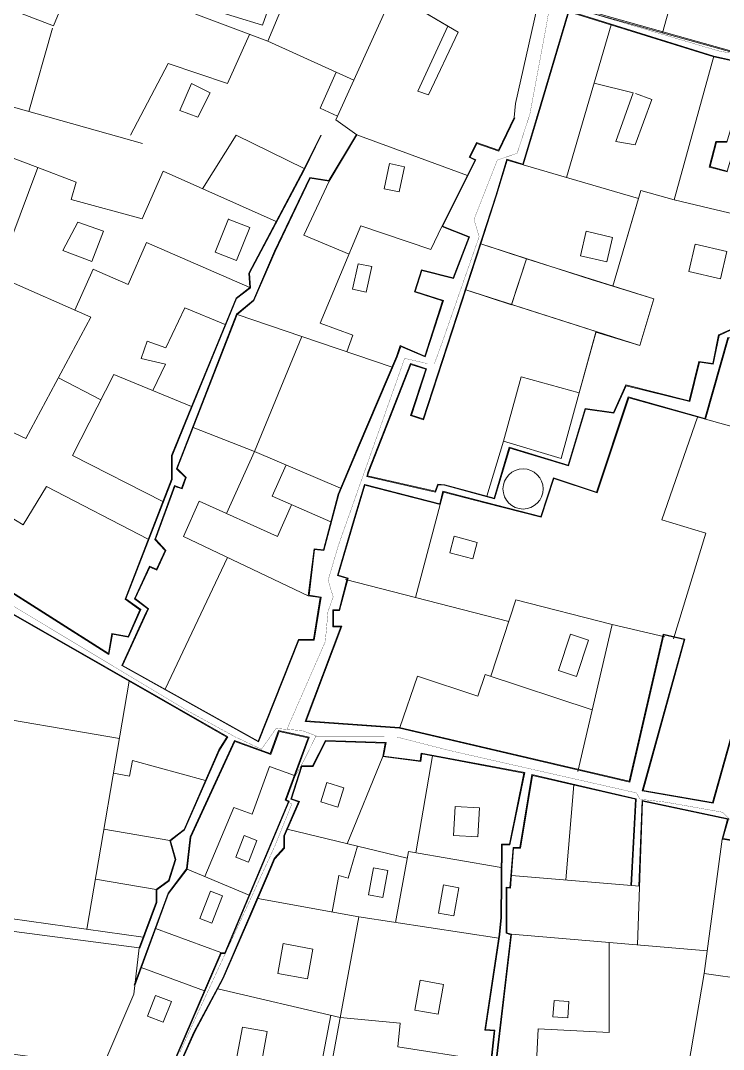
# Model space of a CAD drawing. Header units: millimetres. Extents: x 4203764 to 12476749, y 34048 to 3000914.
# Drawn here: x 11431975 to 11498438, y 1938705 to 2036008 of the extents above; entities that cross this region are included whole.
import ezdxf

# ---------------------------------------------------------------- set-up
doc = ezdxf.new("R2010")
doc.units = ezdxf.units.MM
doc.header["$MEASUREMENT"] = 0
for name, color, linetype, lineweight in [('2', 240, 'Continuous', 25), ('building property', 253, 'Continuous', 15), ('open space', 94, 'Continuous', 5), ('streets', 254, 'Continuous', 9)]:
    doc.layers.add(name, color=color, linetype=linetype, lineweight=lineweight)

msp = doc.modelspace()

# ---------------------------------------------------------------- linework, layer by layer
at = {"layer": '2', "const_width": 23.31871}
for points in [[(11487104.96148, 2133876.28285), (11484382.50966, 2120378.83851), (11483398.47291, 2120405.01846), (11481397.50395, 2108798.90306), (11482796.56763, 2107754.13686), (11481427.68056, 2101702.27252), (11479412.52102, 2094422.47824), (11479574.5231, 2091910.86257), (11479813.96631, 2089257.56044), (11480656.84213, 2087568.22579), (11482024.49668, 2084272.48318), (11481864.31885, 2080160.5339), (11482999.4062, 2068127.67807), (11483630.62662, 2063866.93874), (11484342.4397, 2060343.74438), (11484540.07375, 2058147.31313), (11485319.38959, 2055070.94015), (11485621.03552, 2052976.3879), (11482698.90335, 2041489.39203), (11482024.79615, 2037500.68432), (11483858.79778, 2037314.21698), (11497948.61063, 2033146.90479), (11501403.18418, 2032489.97073)], [(11457156.10285, 1968975.41557), (11460789.96473, 1977269.30382), (11461046.50628, 1980119.6242), (11461536.18615, 1981502.2795), (11461056.29189, 1983068.7267), (11462019.8639, 1986352.46822), (11468296.55346, 2004066.29297), (11470443.34124, 2003563.14275), (11471110.22991, 2003563.40629), (11471870.26448, 2005637.62054), (11475338.52307, 2015569.4629), (11474849.01525, 2017191.32816), (11477055.98225, 2022813.29764), (11478930.88816, 2023452.06024), (11480131.89401, 2027137.16491), (11481671.6579, 2035411.15725), (11482024.79615, 2037500.68432)], [(11425703.61301, 1983985.07516), (11447877.98252, 1970671.46274), (11452256.92968, 1968267.37561), (11454749.98055, 1967094.56973), (11456141.46131, 1969060.45438), (11458635.11773, 1968851.45686), (11459918.29352, 1968369.69873), (11458813.62018, 1966109.48275), (11457690.49501, 1964078.51955), (11457080.63032, 1962216.65035), (11457621.84536, 1961904.4648), (11456006.08292, 1957909.31257), (11452751.56621, 1950826.64235), (11450688.52729, 1946373.20642), (11448329.8523, 1941274.08933), (11447007.14173, 1938351.88802)], [(11499283.76554, 1960203.15023), (11498347.30385, 1961138.87209), (11492988.80761, 1962090.02505), (11490551.88035, 1962365.17767), (11490200.79268, 1962965.77846), (11482941.87361, 1964608.80899), (11472475.16974, 1966989.89059), (11467544.63868, 1968253.12607), (11459871.26265, 1968273.47126)]]:
    msp.add_lwpolyline(points, dxfattribs=at)
at = {"layer": 'building property'}
for p, q in [((11482681.71712, 2037638.7948), (11500375.10591, 2032704.83871)), ((11492625.48451, 1988799.28795), (11496001.19569, 1998501.16653)), ((11496742.7072, 1998297.36215), (11504082.62402, 1996279.64443)), ((11471656.85758, 1990238.68303), (11469332.57565, 1981442.68828)), ((11496777.38222, 1987527.40973), (11492625.48451, 1988799.28795)), ((11493721.49123, 1977551.81093), (11496777.38222, 1987527.40973)), ((11469332.57565, 1981442.68828), (11478139.86886, 1979183.01467))]:
    msp.add_line(p, q, dxfattribs=at)
for points in [[(11460734.34913, 2049016.8942), (11456026.07433, 2037273.83332), (11455543.445, 2037536.47904), (11454842.36637, 2035564.93239), (11449490.06352, 2037227.44501), (11455230.84349, 2051554.27001), (11460734.34913, 2049016.8942)], [(11497099.20566, 2050721.68098), (11492673.91339, 2034852.38355)], [(11439412.67187, 2045931.99159), (11435074.79231, 2035495.75557), (11426911.33899, 2038657.77025)], [(11467054.50156, 2038260.36358), (11461793.33793, 2026631.75701), (11463780.44655, 2025186.80947)], [(11469221.92978, 2037342.50406), (11473340.93409, 2034925.06073), (11470546.26527, 2028980.98852), (11469534.43468, 2029337.16566), (11472391.09926, 2035482.51872)], [(11480878.94299, 2026954.26718), (11483828.37168, 2036849.41243), (11497519.00007, 2032588.34731), (11500878.58213, 2031851.78559)], [(11487824.44551, 2035605.67618), (11483605.2971, 2021167.82969)], [(11434992.86049, 2035298.64088), (11432767.25331, 2027396.04465)], [(11453631.90812, 2034701.61398), (11451544.19618, 2030046.87478), (11445931.67835, 2031941.42925), (11442370.145, 2025178.34869)], [(11455370.07012, 2034053.6687), (11463489.33812, 2030372.93295)], [(11484804.88255, 2000789.68428), (11486380.30758, 2006524.83233), (11490544.34884, 2005292.11927), (11491842.7704, 2009678.12046), (11487980.73385, 2010898.89069), (11490619.02138, 2019927.06099), (11493769.90127, 2019054.39262), (11497534.82362, 2032648.12255), (11500956.65264, 2031897.91369), (11497534.82362, 2032648.12255)], [(11484804.88255, 2000789.68428), (11486417.60476, 2006604.09849), (11490544.34884, 2005292.11927), (11491842.7704, 2009678.12046), (11487982.28083, 2010898.4017), (11490619.02138, 2019927.06099), (11493769.90127, 2019054.39262), (11497534.82362, 2032648.12255), (11500956.65264, 2031897.91369), (11497534.82362, 2032648.12255)], [(11500956.65264, 2031897.91369), (11498769.63403, 2024505.38868), (11497783.87666, 2024504.99914), (11497178.16889, 2022195.28618), (11498796.43423, 2021770.90623), (11501837.7541, 2031813.62416), (11505485.80588, 2030708.85427), (11504754.05825, 2028851.99289)], [(11461816.10668, 2031131.46472), (11460311.35968, 2027709.76494), (11461946.38237, 2026970.02696)], [(11423554.25454, 2029990.70033), (11443504.88409, 2024372.00704)], [(11448134.40109, 2030043.57334), (11449890.89729, 2029167.39241), (11448750.30019, 2026887.06504), (11447037.81056, 2027500.20197), (11448134.40109, 2030043.57334)], [(11489915.67006, 2029177.40837), (11486215.77305, 2030100.82929)], [(11490138.02328, 2029096.76282), (11491658.83708, 2028545.1771), (11490093.85169, 2024265.09964), (11488250.58109, 2024586.48045), (11489915.67006, 2029177.40837)], [(11441627.00331, 1975026.74747), (11454440.55144, 1967868.10296), (11458250.52512, 1977469.91107), (11459680.68476, 1977470.47623), (11460314.74921, 1981437.79674), (11459183.68542, 1981618.56543), (11459727.78982, 1986057.44315), (11460620.87426, 1985947.97152), (11461996.0096, 1991233.16269), (11463970.94813, 1995879.74179), (11467530.71782, 2004237.16494), (11467885.54006, 2005280.4518), (11470189.93606, 2004284.36351), (11471877.47163, 2009500.07773), (11469219.61014, 2010360.02434), (11469890.29334, 2012432.92398), (11472875.01383, 2011686.18764), (11474360.03567, 2015529.12525), (11471802.52513, 2016517.42103), (11474954.42745, 2022800.10399), (11474401.63976, 2023077.42704), (11475099.34245, 2024468.15693), (11477172.87044, 2023748.93868), (11478645.0958, 2026842.40887)], [(11441627.00331, 1975026.74747), (11454440.55144, 1967868.10296), (11458250.52512, 1977469.91107), (11459680.68476, 1977470.47623), (11460314.74921, 1981437.79674), (11459183.68542, 1981618.56543), (11459727.78982, 1986057.44315), (11460620.87426, 1985947.97152), (11461996.0096, 1991233.16269), (11463970.94813, 1995879.74179), (11467530.71782, 2004237.16494), (11467885.54006, 2005280.4518), (11470189.93606, 2004284.36351), (11471877.47163, 2009500.07773), (11469219.61014, 2010360.02434), (11469890.29334, 2012432.92398), (11472875.01383, 2011686.18764), (11474360.03567, 2015529.12525), (11471802.52513, 2016517.42103), (11474954.42745, 2022800.10399), (11474401.63976, 2023077.42704), (11475099.34245, 2024468.15693), (11477172.87044, 2023748.93868), (11478645.0958, 2026842.40887)], [(11480878.94299, 2026954.26718), (11479510.8338, 2022364.34804), (11477999.96743, 2022814.68935), (11476991.47058, 2019501.23844), (11470072.78771, 1998261.97746), (11468859.0464, 1998657.35333), (11470285.08976, 2003035.08065), (11468892.5773, 2003488.69117), (11464902.34615, 1993338.30922), (11464783.0223, 1992937.19929)], [(11480878.94299, 2026954.26718), (11479510.8338, 2022364.34804), (11477999.96743, 2022814.68935), (11476991.47058, 2019501.23844), (11470072.78771, 1998261.97746), (11468859.0464, 1998657.35333), (11470285.08976, 2003035.08065), (11468892.5773, 2003488.69117), (11464902.34615, 1993338.30922), (11464783.0223, 1992937.19929)], [(11421681.26626, 2025170.17299), (11422235.30283, 2026391.80054), (11433620.21662, 2022099.4667), (11431050.90982, 2015284.68073), (11428876.63622, 2016104.42415), (11425598.20583, 2007408.77078), (11415668.44352, 2011912.14947)], [(11421681.26626, 2025170.17299), (11422235.30283, 2026391.80054), (11433620.21662, 2022099.4667), (11431050.90982, 2015284.68073), (11428876.63622, 2016104.42415), (11425598.20583, 2007408.77078), (11415668.44352, 2011912.14947)], [(11408582.03179, 1996286.90697), (11440277.05722, 1976145.23845), (11440610.54627, 1978034.64564), (11442138.90341, 1977764.88359), (11443255.16549, 1980293.21879), (11441859.86252, 1981301.35136), (11446242.93108, 1992622.2247), (11446242.04475, 1994865.11185), (11447855.76952, 1998828.90994), (11452350.48578, 2009766.50393), (11453639.4486, 2010755.91876), (11453563.81435, 2012133.62361), (11458731.25437, 2021881.66924), (11460353.50035, 2025185.45523)], [(11408582.03179, 1996286.90697), (11440277.05722, 1976145.23845), (11440610.54627, 1978034.64564), (11442138.90341, 1977764.88359), (11443255.16549, 1980293.21879), (11441859.86252, 1981301.35136), (11446242.93108, 1992622.2247), (11446242.04475, 1994865.11185), (11447855.76952, 1998828.90994), (11452350.48578, 2009766.50393), (11453639.4486, 2010755.91876), (11453563.81435, 2012133.62361), (11458731.25437, 2021881.66924), (11460353.50035, 2025185.45523)], [(11441627.00331, 1975026.74747), (11443877.07962, 1979955.27868), (11444077.9671, 1980385.57749), (11442824.70205, 1981349.48283), (11444198.772, 1984327.1303), (11444847.31833, 1984027.85107), (11445706.71817, 1985890.19421), (11444740.4906, 1986953.94817), (11446572.23185, 1991953.65877), (11447240.42323, 1991708.85386), (11447641.04066, 1992802.33319), (11446779.05028, 1993637.08772), (11452446.61101, 2008201.42288), (11454047.71425, 2009532.55143), (11456051.94526, 2014158.9895), (11459367.82814, 2021099.61069), (11461161.22465, 2020824.82358), (11463780.44655, 2025186.80947)], [(11441627.00331, 1975026.74747), (11443877.07962, 1979955.27868), (11444077.9671, 1980385.57749), (11442824.70205, 1981349.48283), (11444198.772, 1984327.1303), (11444847.31833, 1984027.85107), (11445706.71817, 1985890.19421), (11444740.4906, 1986953.94817), (11446572.23185, 1991953.65877), (11447240.42323, 1991708.85386), (11447641.04066, 1992802.33319), (11446779.05028, 1993637.08772), (11452446.61101, 2008201.42288), (11454047.71425, 2009532.55143), (11456051.94526, 2014158.9895), (11459367.82814, 2021099.61069), (11461161.22465, 2020824.82358), (11463780.44655, 2025186.80947)], [(11452357.9077, 2025182.29558), (11449167.7064, 2020105.77909)], [(11452357.9077, 2025182.29558), (11449167.7064, 2020105.77909)], [(11452357.9077, 2025182.29558), (11458798.96554, 2022019.56646)], [(11452357.9077, 2025182.29558), (11458798.96554, 2022019.56646)], [(11463780.44655, 2025186.80947), (11474226.25759, 2021348.64391)], [(11463780.44655, 2025186.80947), (11474226.25759, 2021348.64391)], [(11498723.48102, 2024567.14758), (11497736.2063, 2024566.75744), (11497102.7416, 2022151.20043), (11498838.3149, 2021696.0572)], [(11445458.39312, 2021752.23008), (11443461.00041, 2017252.27511), (11436773.87553, 2019075.51612), (11437227.54208, 2020739.43487), (11433620.21662, 2022099.4667)], [(11445458.39312, 2021752.23008), (11443461.00041, 2017252.27511), (11436773.87553, 2019075.51612), (11437227.54208, 2020739.43487), (11433620.21662, 2022099.4667)], [(11479510.8338, 2022364.34804), (11490401.25215, 2019181.8588)], [(11479510.8338, 2022364.34804), (11490401.25215, 2019181.8588)], [(11445458.39312, 2021752.23008), (11456147.53436, 2017007.64642)], [(11445458.39312, 2021752.23008), (11456147.53436, 2017007.64642)], [(11461161.22465, 2020824.82358), (11458748.11701, 2015703.78583), (11463043.17809, 2013905.08759)], [(11461161.22465, 2020824.82358), (11458748.11701, 2015703.78583), (11463043.17809, 2013905.08759)], [(11493769.90127, 2019054.39262), (11501595.09533, 2017191.90058)], [(11451631.87699, 2017265.87006), (11450384.7759, 2014112.24143), (11452394.3698, 2013317.54838), (11453651.5995, 2016423.38705), (11451616.90388, 2017228.00656)], [(11451631.87699, 2017265.87006), (11450384.7759, 2014112.24143), (11452394.3698, 2013317.54838), (11453651.5995, 2016423.38705), (11451616.90388, 2017228.00656)], [(11437373.58938, 2016942.78436), (11435973.93229, 2014274.27788), (11438697.95607, 2013213.3505), (11439818.67179, 2016090.88609), (11437373.58938, 2016942.78436)], [(11437373.58938, 2016942.78436), (11435973.93229, 2014274.27788), (11438697.95607, 2013213.3505), (11439818.67179, 2016090.88609), (11437373.58938, 2016942.78436)], [(11462836.47071, 2004672.09583), (11463408.84669, 2006270.80781), (11460310.60401, 2007380.05057), (11464165.88116, 2016585.95878), (11470759.807, 2014367.50007), (11471802.52513, 2016517.42103)], [(11462836.47071, 2004672.09583), (11463408.84669, 2006270.80781), (11460310.60401, 2007380.05057), (11464165.88116, 2016585.95878), (11470759.807, 2014367.50007), (11471802.52513, 2016517.42103)], [(11453639.4486, 2010755.91876), (11443894.60251, 2015009.67134), (11442162.01374, 2011040.51457), (11439478.30639, 2012211.98787), (11438828.78807, 2012483.64026), (11437113.45718, 2008614.57425)], [(11453639.4486, 2010755.91876), (11443894.60251, 2015009.67134), (11442162.01374, 2011040.51457), (11439478.30639, 2012211.98787), (11438828.78807, 2012483.64026), (11437113.45718, 2008614.57425)], [(11479803.38, 2013483.71092), (11475489.06693, 2014889.09711)], [(11430330.71509, 2011621.66871), (11424899.77333, 2000027.85348), (11432468.31052, 1996482.49039), (11438623.62152, 2007945.05051), (11430330.71509, 2011621.66871)], [(11430330.71509, 2011621.66871), (11424899.77333, 2000027.85348), (11432468.31052, 1996482.49039), (11438623.62152, 2007945.05051), (11430330.71509, 2011621.66871)], [(11478393.36084, 2009155.17536), (11474070.62581, 2010534.70746)], [(11444469.74319, 2001026.88472), (11445685.67541, 2003518.77812), (11443385.13161, 2004050.52424), (11443951.2317, 2005682.01343), (11445724.18215, 2005066.8286), (11447517.16624, 2008846.07877), (11451328.59581, 2007279.80246)], [(11444469.74319, 2001026.88472), (11445685.67541, 2003518.77812), (11443385.13161, 2004050.52424), (11443951.2317, 2005682.01343), (11445724.18215, 2005066.8286), (11447517.16624, 2008846.07877), (11451328.59581, 2007279.80246)], [(11458574.86906, 2006122.76693), (11452446.61101, 2008201.42288)], [(11458574.86906, 2006122.76693), (11452446.61101, 2008201.42288)], [(11499048.64057, 2006759.86654), (11497986.91313, 2006277.37154), (11497427.63288, 2003579.78952), (11496123.59264, 2003756.46633), (11495203.77065, 2000055.51826), (11489194.66543, 2001549.00238), (11488050.44039, 1998949.81763), (11485361.75663, 1999332.29149), (11483744.35021, 1993975.09155), (11478190.04662, 1995652.00606), (11476749.56952, 1990838.46756), (11472085.78965, 1992116.54695), (11471426.34986, 1992176.14862), (11471174.25615, 1991490.55025), (11464783.0223, 1992937.19929)], [(11467098.07236, 2003221.42473), (11458574.86906, 2006122.76693), (11454087.27925, 1995261.25262), (11462235.99687, 1991797.79789)], [(11498908.67282, 2005970.83109), (11496742.7072, 1998297.36215), (11489487.59685, 2000331.1604), (11486492.94207, 1991330.32734), (11482398.04989, 1992692.73328), (11481212.93837, 1989042.01045), (11475880.80892, 1990410.06666), (11471958.99211, 1991416.28114), (11471656.85758, 1990238.68303), (11464524.62452, 1992068.58905), (11463518.4369, 1988686.26566), (11462010.6678, 1983567.29343), (11462941.24652, 1983272.45886), (11462135.45652, 1980217.62327), (11461569.55377, 1980217.39964), (11461570.14247, 1978727.66975), (11462339.55483, 1978727.9738), (11458971.1227, 1969768.51097), (11467808.78367, 1969163.38415), (11489538.96553, 1964069.28486), (11492754.48745, 1977986.58096), (11494789.83889, 1977516.32315), (11490839.99183, 1963198.05811), (11497410.71316, 1962067.38745), (11503949.57139, 1985376.88465)], [(11440800.16974, 2002534.8664), (11436871.31168, 1994864.68264), (11445425.50016, 1990510.91119)], [(11440800.16974, 2002534.8664), (11448139.31664, 1999518.90304)], [(11435545.96602, 2002213.77045), (11439577.83739, 2000148.54609)], [(11479302.68044, 2002301.11988), (11484804.88255, 2000789.68428), (11483098.34153, 1994577.224), (11477634.12461, 1996226.9402), (11479302.68044, 2002301.11988)], [(11454087.27925, 1995261.25262), (11448289.0946, 1997517.55634)], [(11477634.12461, 1996226.9402), (11476063.99881, 1991026.34388)], [(11454087.27925, 1995261.25262), (11451438.90425, 1989386.54793)], [(11457080.0884, 1993989.21701), (11455757.87659, 1991013.30127), (11461308.44193, 1988590.56711)], [(11426989.35128, 1984589.35752), (11430060.2542, 1989630.03094), (11432210.02084, 1988320.33994), (11434415.54188, 1991940.54924), (11444051.3968, 1986961.78803)], [(11464524.62452, 1992068.58905), (11463518.4369, 1988686.26566), (11462010.6678, 1983567.29343), (11462941.24652, 1983272.45886), (11462135.45652, 1980217.62327), (11461569.55377, 1980217.39964), (11461570.14247, 1978727.66975), (11462339.55483, 1978727.9738), (11458971.1227, 1969768.51097), (11467808.78367, 1969163.38415), (11489538.96553, 1964069.28486), (11492754.48745, 1977986.58096), (11494789.83889, 1977516.32315), (11490839.99183, 1963198.05811), (11497410.71316, 1962067.38745), (11503949.57139, 1985376.88465)], [(11464543.28274, 1992131.30909), (11471609.77027, 1990318.2713)], [(11448875.18536, 1990542.29778), (11447372.59488, 1987209.20663), (11459183.68542, 1981618.56543)], [(11448875.18536, 1990542.29778), (11456284.23177, 1987202.22633), (11457597.26782, 1990210.43603)], [(11445636.09489, 1972786.95712), (11451531.00862, 1985240.87025)], [(11469332.57565, 1981442.68828), (11462689.46558, 1983136.21836)], [(11428456.39853, 1981418.51041), (11451487.71409, 1968242.76467), (11450729.07133, 1967033.67031), (11450729.07133, 1967033.67031), (11447439.18545, 1959513.15451), (11446786.06588, 1959014.07583), (11446075.16644, 1958470.84489), (11446606.6037, 1956672.31228), (11445976.0429, 1954690.62944), (11444803.88717, 1953834.5473), (11444804.36765, 1952618.66958), (11443179.90164, 1948306.48036)], [(11487928.02746, 1978890.36187), (11478808.88962, 1981212.47324), (11476431.56705, 1974000.9218)], [(11492908.76919, 1977739.58631), (11487928.02746, 1978890.36187), (11484671.50496, 1964998.83323)], [(11438238.26035, 1950065.73214), (11442248.11215, 1973528.55243)], [(11486039.33789, 1970833.674), (11475900.56394, 1974175.96952), (11475211.59228, 1972109.26662), (11469501.05621, 1974012.974), (11467844.82114, 1969154.93607)], [(11426582.98447, 1970634.52985), (11441322.9961, 1968115.4268)], [(11442771.08888, 1944755.03288), (11445976.52942, 1953459.45889), (11447736.7067, 1955747.03605), (11448081.00947, 1958793.74445), (11452238.06664, 1967830.73717), (11455626.29449, 1966608.09227), (11456412.7956, 1968787.66622), (11459176.49989, 1968181.62277)], [(11432908.9601, 1920664.64721), (11432909.32443, 1919742.71563), (11444450.71284, 1917442.43468), (11444474.09052, 1919905.61335), (11443622.4363, 1920897.02558), (11443800.67949, 1927731.9837), (11444889.51541, 1931168.065), (11445489.39356, 1933038.51604), (11445488.01437, 1936528.60099), (11446048.97062, 1936569.74517), (11450917.10076, 1947855.76761), (11451288.35664, 1947839.11633), (11457301.31237, 1962142.03437), (11457006.11626, 1962266.135), (11459176.49989, 1968181.62277)], [(11460855.92622, 1967861.08561), (11459628.52829, 1965468.69479), (11458584.43092, 1965468.28219), (11457602.96063, 1962401.34399), (11458338.26843, 1962166.03349), (11456926.09626, 1958895.62091), (11456926.5547, 1957735.5245), (11456007.25757, 1956720.07981), (11455233.49336, 1954882.95028), (11453775.43359, 1951507.20582), (11451146.36879, 1945420.31483), (11448415.35293, 1940306.76225), (11447306.32675, 1937833.58332)], [(11460855.92622, 1967861.08561), (11466459.03671, 1967665.78309), (11466223.68193, 1966393.86876), (11469808.87477, 1965924.24336), (11469904.6505, 1966655.41011), (11479573.72203, 1964844.69396), (11478197.83109, 1958120.23283), (11477446.46504, 1958119.93591), (11477383.41727, 1951175.23153), (11477243.8663, 1949567.74436), (11475876.32388, 1940539.54838), (11476753.90087, 1940468.55671), (11476446.91822, 1937606.55369), (11475754.21637, 1937680.85391), (11474733.33262, 1931120.22997), (11460724.89397, 1933697.61463)], [(11440762.93254, 1964838.33045), (11442265.811, 1964534.64605), (11442566.17455, 1966021.0902), (11449458.89459, 1964130.10935)], [(11466223.68193, 1966393.86876), (11462870.70083, 1958154.51495)], [(11470920.62504, 1966465.1497), (11469353.09488, 1957297.02777)], [(11455520.04859, 1965462.59534), (11453862.63068, 1960943.223), (11452149.97595, 1961571.31567), (11449406.35673, 1955045.11414)], [(11455520.04859, 1965462.59534), (11457863.43849, 1964602.80908)], [(11478824.0214, 1915983.3973), (11473781.61408, 1916747.0297), (11476114.16233, 1935270.35384), (11476711.63154, 1935195.11757), (11476981.20884, 1937518.74684), (11478393.79277, 1949600.09252), (11477964.94689, 1949732.16204), (11477963.26328, 1953992.58513), (11478289.36313, 1953965.50923), (11478601.60951, 1957726.17801), (11479246.43581, 1957726.43283), (11480371.63937, 1964621.80922), (11490134.69873, 1962368.65055)], [(11484285.23047, 1963718.6147), (11483538.83028, 1954729.03454)], [(11490134.69873, 1962368.65055), (11489679.91688, 1954219.1433)], [(11490799.34668, 1962184.53434), (11490303.89925, 1948581.67769)], [(11490799.34668, 1962184.53434), (11498835.30195, 1960476.72147), (11498304.29688, 1958588.5207), (11506635.49136, 1957352.82068), (11512012.8094, 1955407.96222), (11509649.40439, 1946201.03067)], [(11446075.16644, 1958470.84489), (11439856.35093, 1959533.65526)], [(11457197.7711, 1959524.78556), (11468543.63055, 1956784.24434)], [(11463822.65513, 1957924.57468), (11462958.27975, 1954906.26757), (11462064.22826, 1955162.30384), (11461427.95228, 1951704.05674)], [(11498304.29688, 1958588.5207), (11496607.95762, 1945900.14746)], [(11467422.56261, 1950713.94692), (11468660.21039, 1957415.49449), (11477426.46264, 1955916.67446)], [(11496607.95762, 1945900.14746), (11504609.37308, 1944735.85317), (11506635.49136, 1957352.82068)], [(11447736.7067, 1955747.03605), (11453580.10772, 1953290.4666)], [(11490506.72838, 1954150.49357), (11478388.26569, 1955156.68325)], [(11444803.88717, 1953834.5473), (11439050.40535, 1954817.83103)], [(11463952.40653, 1951239.58745), (11454417.56334, 1952993.88421)], [(11423787.16238, 1952108.27281), (11443559.31591, 1949313.64587)], [(11463952.40653, 1951239.58745), (11460724.89397, 1933697.61463)], [(11463952.40653, 1951239.58745), (11477193.30161, 1949233.92809)], [(11423601.5234, 1950878.15324), (11443179.90164, 1948306.48036), (11442675.10724, 1943921.21901), (11439753.85849, 1937088.84954), (11422030.93282, 1939513.80125), (11422138.58961, 1941184.15751)], [(11450917.10076, 1947855.76761), (11444749.361, 1950127.06305)], [(11478393.79277, 1949600.09252), (11496891.15349, 1948018.41174)], [(11487642.47313, 1948809.25213), (11487645.83878, 1940292.36788), (11480927.05911, 1940664.44296), (11480750.42239, 1937474.80922), (11477000.35319, 1937682.48194)], [(11443390.9066, 1946438.15801), (11449357.82238, 1944240.81683)], [(11496607.95762, 1945900.14746), (11493839.32386, 1929582.40989)], [(11462204.27872, 1941738.27338), (11450615.62193, 1944426.54472)], [(11461306.42161, 1941946.55322), (11459776.10286, 1933865.17145), (11447025.94929, 1937254.15688)], [(11462204.27872, 1941738.27338), (11467881.20072, 1941180.79986), (11467661.08536, 1938939.29838), (11475754.07824, 1937679.96618)]]:
    msp.add_lwpolyline(points, dxfattribs=at)
for points in [[(11467054.50156, 2038260.36358), (11469221.92978, 2037342.50406), (11470531.5887, 2040380.05539), (11468782.12541, 2041198.15347), (11470537.25334, 2045259.32294), (11469092.72601, 2045833.01404), (11467174.04586, 2046628.59302), (11463568.12532, 2039590.65345), (11462340.1759, 2039902.71663), (11462336.70011, 2038741.66064), (11461992.49024, 2036812.30914), (11460750.49869, 2037018.5194), (11461025.1998, 2040256.95386), (11462888.03548, 2040326.59036), (11466473.0716, 2047149.16252), (11461642.66771, 2049076.46915), (11455370.07012, 2034053.6687), (11463486.54227, 2030374.2004), (11467054.50156, 2038260.36358)], [(11469534.43468, 2029337.16566), (11472391.09926, 2035482.51872), (11469221.92978, 2037342.50406), (11467054.50156, 2038260.36358), (11461793.33793, 2026631.75701), (11463780.44655, 2025186.80947), (11474226.25759, 2021348.64391), (11474954.42745, 2022800.10399), (11474401.63976, 2023077.42704), (11475099.34245, 2024468.15693), (11477172.87044, 2023748.93868), (11478645.0958, 2026842.40887), (11478781.61734, 2028177.36138), (11481309.82079, 2039402.90684), (11481636.55639, 2040851.25728), (11471111.65905, 2045031.19888), (11469587.15939, 2041503.67741), (11471336.15694, 2040685.79713), (11469758.81834, 2037027.4042), (11473340.93409, 2034925.06073), (11470546.26527, 2028980.98852), (11469534.43468, 2029337.16566)], [(11466871.29165, 2022494.54938), (11468284.74785, 2022188.29272), (11467766.54562, 2019796.65113), (11466353.08941, 2020102.90779)], [(11466871.29165, 2022494.54938), (11468284.74785, 2022188.29272), (11467766.54562, 2019796.65113), (11466353.08941, 2020102.90779)], [(11490401.25215, 2019181.8588), (11479510.8338, 2022364.34804), (11477999.96743, 2022814.68935), (11476991.47058, 2019501.23844), (11475489.06693, 2014889.09711), (11486023.41209, 2011496.7634), (11487980.73385, 2010898.89069)], [(11485450.61034, 2016082.34342), (11487946.77064, 2015501.76244), (11487409.13734, 2013190.25218), (11484912.97704, 2013770.83316)], [(11485450.61034, 2016082.34342), (11487946.77064, 2015501.76244), (11487409.13734, 2013190.25218), (11484912.97704, 2013770.83316)], [(11479803.38, 2013483.71092), (11475489.06693, 2014889.09711), (11474070.62581, 2010534.70746), (11478384.93888, 2009129.32128), (11479803.38, 2013483.71092)], [(11495770.87813, 2014857.4623), (11498745.83817, 2014165.51747), (11498147.0234, 2011590.96248), (11495172.06336, 2012282.90732)], [(11463889.69378, 2013017.41997), (11465176.62702, 2012738.57732), (11464651.85873, 2010316.63163), (11463364.92549, 2010595.47428)], [(11463889.69378, 2013017.41997), (11465176.62702, 2012738.57732), (11464651.85873, 2010316.63163), (11463364.92549, 2010595.47428)], [(11486406.46074, 2006607.64142), (11474070.62581, 2010534.70746), (11470072.78771, 1998261.97746), (11468859.0464, 1998657.35333), (11470285.08976, 2003035.08065), (11468892.5773, 2003488.69117), (11464902.34615, 1993338.30922), (11464783.30409, 1992937.1355), (11471174.25615, 1991490.55025), (11471426.34986, 1992176.14862), (11472085.78965, 1992116.54695), (11476063.99881, 1991026.34388), (11477634.12461, 1996226.9402), (11479302.68044, 2002301.11988), (11484804.88255, 2000789.68428)], [(11472974.93336, 1987231.83883), (11475161.95476, 1986652.50284), (11474747.494, 1985087.8934), (11472560.4726, 1985667.22939)], [(11483971.92093, 1977981.08428), (11485680.73587, 1977417.05612), (11484540.86118, 1973963.62062), (11482832.04625, 1974527.64878)], [(11460930.05999, 1963935.93395), (11462537.91093, 1963434.33999), (11461970.07718, 1961614.15849), (11460362.22624, 1962115.75244)], [(11473085.44295, 1961688.96927), (11472928.66459, 1958930.0929), (11475212.48146, 1958800.3107), (11475369.25981, 1961559.18707)], [(11453119.55517, 1958947.4114), (11454329.761, 1958475.07193), (11453529.32063, 1956424.22149), (11452319.11479, 1956896.56096)], [(11465334.79729, 1955872.13841), (11466706.2569, 1955621.97436), (11466239.62518, 1953063.78678), (11464868.16557, 1953313.95082)], [(11471968.9006, 1954262.57831), (11473429.94014, 1953996.07425), (11472945.23986, 1951338.83043), (11471484.20032, 1951605.3345)], [(11449930.55281, 1953663.15403), (11451068.95732, 1953218.83838), (11450063.27933, 1950642.13786), (11448924.87483, 1951086.4535)], [(11456804.33054, 1948706.71337), (11459607.57965, 1948195.38067), (11459095.04138, 1945385.52232), (11456291.79227, 1945896.85501)], [(11469776.87248, 1945253.49279), (11471974.94616, 1944852.54842), (11471459.31118, 1942025.71317), (11469261.23751, 1942426.65754)], [(11444728.54871, 1943811.26742), (11446231.81562, 1943224.54715), (11445467.9966, 1941267.52621), (11443964.72969, 1941854.24648)], [(11482417.95523, 1943335.54346), (11483835.1197, 1943237.37362), (11483728.19179, 1941693.77896), (11482311.02732, 1941791.9488)], [(11452946.45104, 1940817.96095), (11455298.30665, 1940388.96566), (11454571.67037, 1936405.37038), (11452219.81476, 1936834.36567)]]:
    msp.add_lwpolyline(points, close=True, dxfattribs=at)
at = {"layer": 'open space'}
msp.add_lwpolyline([(11479803.38, 2013483.71092), (11478393.36084, 2009155.17536)], dxfattribs=at)
msp.add_lwpolyline([(11479803.38, 2013483.71092), (11491842.7704, 2009678.12046), (11490544.34884, 2005292.11927), (11478393.36084, 2009155.17536)], close=True, dxfattribs=at)
msp.add_circle((11479494.06122, 1991712.87279), 1901.35057, dxfattribs=at)
at = {"layer": 'streets'}
for points in [[(11461642.66771, 2049076.46915), (11455370.07012, 2034053.6687), (11448538.56787, 2036600.28959), (11453431.92242, 2049968.9328), (11452258.73925, 2050657.47458), (11453292.81568, 2052793.79976), (11461090.27422, 2050178.66024), (11461090.27422, 2050178.66024), (11469069.6756, 2047431.2468)], [(11481636.55639, 2040851.25728), (11481309.82079, 2039402.90684), (11481309.82079, 2039402.90684), (11478781.61734, 2028177.36138)], [(11482499.96244, 2037800.90659), (11500232.42162, 2032818.85484)], [(11480819.73985, 2026971.91376), (11483787.02909, 2036926.98004), (11497534.82362, 2032648.12255), (11500956.65264, 2031897.91369), (11498769.63403, 2024505.38868), (11497783.87666, 2024504.99914), (11497178.16889, 2022195.28618), (11498796.43423, 2021770.90623), (11501837.7541, 2031813.62416), (11505485.80588, 2030708.85427)], [(11505485.80588, 2030708.85427), (11501872.55586, 2020136.6263), (11502884.35463, 2020137.02613), (11502548.1168, 2017534.42701), (11501614.96214, 2017275.37029), (11499101.73555, 2006716.13818), (11498041.03469, 2006234.1097), (11497476.42809, 2003510.83699), (11496170.18609, 2003687.81211), (11495248.82327, 1999980.66447), (11489230.24749, 2001476.50238), (11488088.11012, 1998882.05993), (11485405.56726, 1999263.66022), (11483785.63548, 1993898.09574), (11478231.47619, 1995574.96667), (11476791.45018, 1990762.93555), (11472074.75889, 1992055.51499), (11471467.97939, 1992110.3571), (11471213.50683, 1991418.28919), (11464706.2331, 1992895.72997)], [(11464483.40052, 1992146.67298), (11471609.77027, 1990318.2713), (11471911.9048, 1991495.86941), (11475897.0594, 1990473.40445), (11481169.70526, 1989120.60985), (11482356.19322, 1992775.57277), (11486451.53977, 1991413.01566), (11489445.26432, 2000411.05278), (11496694.00138, 1998365.09002), (11498862.25949, 2006047.11302), (11500588.43728, 2005692.72198), (11501182.00725, 2008583.89913), (11502465.48014, 2014835.47471), (11505259.0115, 2028442.28518), (11514117.41997, 2025950.87169), (11514523.2639, 2027929.17133), (11522331.2675, 2026327.37616), (11519114.91429, 2015113.59037), (11514603.66798, 1999385.17172), (11505685.28574, 2001730.36512), (11501561.875, 1987121.34055)], [(11478781.61734, 2028177.36138), (11478645.0958, 2026842.40887)], [(11480819.73985, 2026971.91376), (11479469.27723, 2022441.19777), (11477958.75163, 2022891.4375), (11476932.54526, 2019519.80136), (11470033.18278, 1998339.85094), (11468936.91988, 1998696.95825), (11470362.96324, 2003074.68558), (11468856.37534, 2003565.45613), (11464843.88622, 1993358.45415), (11464705.73285, 1992894.04834)], [(11480734.35363, 2026469.1791), (11480804.95855, 2026922.32346)], [(11478700.87792, 2026815.86138), (11477204.88339, 2023672.44693), (11475130.27197, 2024392.04098), (11474484.55954, 2023104.94321), (11475037.34723, 2022827.62016), (11471888.24794, 2016550.52448), (11474439.92771, 2015564.48188), (11472912.96564, 2011613.01141), (11469931.30019, 2012358.98342), (11469297.4046, 2010399.78427), (11471955.26609, 2009539.83766), (11470227.79604, 2004200.69681), (11467922.47343, 2005197.18564), (11467588.46026, 2004215.08387), (11464027.80291, 1995855.57676), (11462054.64802, 1991213.19415), (11460667.04192, 1985880.07292), (11459781.59182, 1985988.60875), (11459252.25027, 1981670.16842), (11460385.50176, 1981489.05008), (11459733.3759, 1977408.71992), (11458292.48147, 1977408.15051), (11454471.97014, 1967779.78565), (11441547.15245, 1975000.594), (11443820.99118, 1979981.17405), (11444001.03002, 1980366.8153), (11442747.94321, 1981330.58355), (11444168.56389, 1984409.10772), (11444817.11022, 1984109.8285), (11445633.4859, 1985878.93712), (11444669.62077, 1986940.09019), (11446535.47706, 1992032.9173), (11447203.66844, 1991788.11239), (11447569.22208, 1992785.88564), (11446706.59868, 1993621.2532), (11452394.8327, 2008238.71402), (11453996.88668, 2009570.633), (11455995.71174, 2014184.59231), (11459331.85467, 2021167.6207), (11461129.60321, 2020892.16676), (11463727.48398, 2025218.61167)], [(11421625.00478, 2025195.68888), (11408503.60527, 1996263.54988), (11440321.8461, 1976043.58), (11440660.64505, 1977963.07092), (11442175.85759, 1977695.62895), (11443331.87486, 1980314.00973), (11441934.68545, 1981323.50528), (11446304.71278, 1992610.69487), (11446303.82666, 1994853.03026), (11447912.94851, 1998805.52215), (11452401.30146, 2009727.63148), (11453702.91951, 2010726.76052), (11453626.43997, 2012119.86263), (11458786.28514, 2021853.58106), (11460408.95311, 2025158.22646)], [(11464483.40052, 1992146.67298), (11463459.20049, 1988703.80048), (11461934.3052, 1983526.68372), (11462866.50874, 1983231.33435), (11462087.8567, 1980279.3816), (11461507.75223, 1980279.15235), (11461508.38976, 1978665.8682), (11462250.31668, 1978666.16139), (11458884.08404, 1969712.54884), (11467799.5634, 1969102.0937), (11489585.20539, 1963994.99316), (11492800.77197, 1977912.48256), (11494713.1512, 1977470.63687), (11490762.30269, 1963148.74154), (11497455.14554, 1961997.05656), (11503992.36663, 1985300.71775)], [(11443237.71271, 1948284.70207), (11444866.14923, 1952607.4311), (11444865.67671, 1953803.17601), (11446028.78801, 1954652.65258), (11446671.21946, 1956671.64167), (11446146.46002, 1958447.57469), (11446823.57507, 1958964.98942), (11447489.38361, 1959473.76433), (11450783.83449, 1967004.7155), (11451574.24219, 1968264.43555), (11428410.97433, 1981515.66852), (11426796.3003, 1972462.04315), (11422084.30442, 1941238.43735), (11420794.81565, 1941433.03581), (11422316.24822, 1954453.51795), (11423171.77655, 1954453.85603), (11425230.94572, 1976275.21045)], [(11442713.11759, 1944776.38104), (11445921.81725, 1953489.65723), (11447677.25256, 1955771.07159), (11448020.73764, 1958810.5444), (11452205.65775, 1967908.10814), (11455589.15382, 1966687.17071), (11456373.08381, 1968859.61951), (11459258.88034, 1968226.80286), (11457084.42844, 1962300.2268), (11457382.20314, 1962175.04213), (11451328.61459, 1947775.47147), (11450956.9354, 1947792.14174), (11446090.85627, 1936510.87425), (11445549.8142, 1936471.19071), (11445551.17452, 1933028.864), (11444948.37406, 1931149.30104), (11443862.20802, 1927721.6452), (11443684.81319, 1920919.21846), (11444536.08529, 1919928.25105), (11444511.7794, 1917367.2715), (11432847.56731, 1919692.03208), (11432847.18297, 1920664.6228)], [(11476501.7545, 1937538.54038), (11476822.08866, 1940525.01959), (11475947.32396, 1940595.78377), (11477305.24163, 1949560.4394), (11477445.17011, 1951172.27519), (11477507.6841, 1958058.18296), (11478248.25199, 1958058.47561), (11479646.83744, 1964893.85278), (11469851.87314, 1966728.14472), (11469755.64457, 1965993.52088), (11466296.27707, 1966446.66438), (11466532.82482, 1967725.02578), (11460818.86942, 1967924.19192), (11459590.78192, 1965530.45702), (11458539.33155, 1965530.04151), (11457525.29383, 1962361.33528), (11458254.53981, 1962127.96466), (11456864.31408, 1958908.37725), (11456864.76815, 1957759.32406), (11455954.40476, 1956753.74747), (11455176.66895, 1954907.18824), (11453718.72048, 1951531.70149), (11451090.67055, 1945447.16017), (11448359.8561, 1940333.9847), (11447250.32584, 1937859.68166)], [(11479175.25754, 1918466.02246), (11478878.23985, 1915914.89045), (11473709.57004, 1916669.37208), (11476060.58758, 1935339.36525), (11476657.45523, 1935264.20473), (11476919.8433, 1937525.8662), (11478326.46135, 1949556.18791), (11477903.18777, 1949686.54136), (11477901.45961, 1954059.70637), (11478232.90957, 1954032.18625), (11478544.74726, 1957787.93268), (11479193.91911, 1957788.18922), (11480321.28729, 1964696.83064), (11490199.27835, 1962417.14756), (11489741.59805, 1954215.70119)], [(11490445.09666, 1954155.61082), (11490740.28606, 1962260.24281), (11498912.61587, 1960523.44742), (11498382.76074, 1958639.33575), (11506650.68001, 1957413.02083), (11512086.60183, 1955446.96667), (11509709.24152, 1946185.67057)]]:
    msp.add_lwpolyline(points, dxfattribs=at)

doc.saveas('drawing.dxf')
